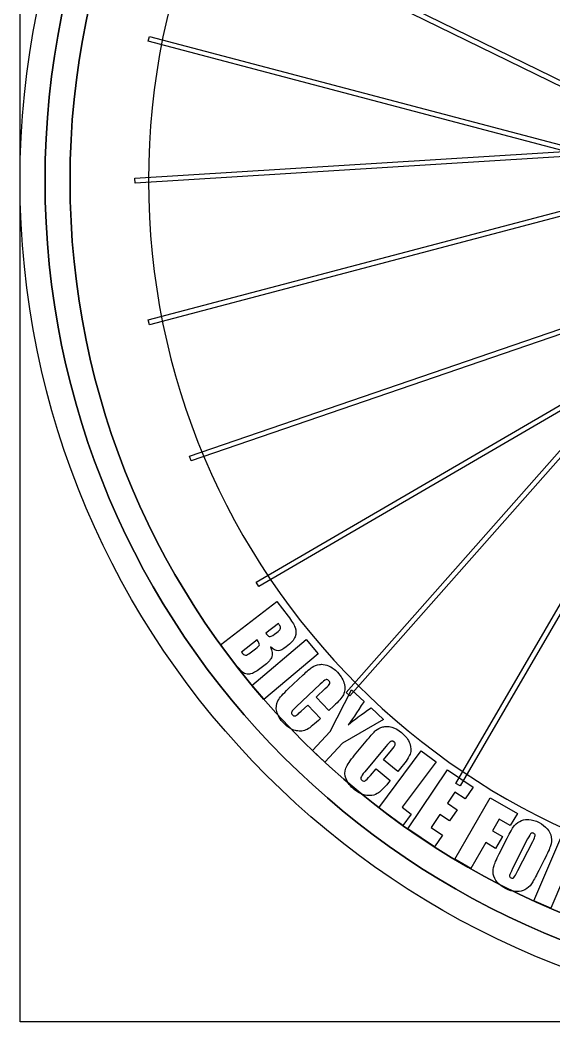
# Model space of a CAD drawing. Extents: x 3 to 470, y 9 to 287.
# Drawn here: x 3 to 63.3, y 8.7 to 121.8 of the extents above; entities that cross this region are included whole.
import ezdxf

# ---------------------------------------------------------------- set-up
doc = ezdxf.new("R2010")
doc.units = 0
doc.layers.add('Layer_1', color=7, linetype='CONTINUOUS')

msp = doc.modelspace()

# ---------------------------------------------------------------- linework, layer by layer
at = {"layer": 'Layer_1', "color": 7}
for points in [[(3.00365, 287.24209), (469.516983, 287.24209), (469.516983, 8.688756), (3.00365, 8.688756), (3.00365, 287.24209)], [(94.109048, 99.672626), (22.096282, 134.858256), (22.343878, 135.364953), (94.35656, 100.179351)], [(94.109048, 99.672626), (22.096282, 134.858256), (22.343878, 135.364953), (94.35656, 100.179351)], [(94.972238, 98.985893), (17.478827, 119.446437), (17.6228, 119.991708), (95.116154, 99.531163)], [(94.972238, 98.985893), (17.478827, 119.446437), (17.6228, 119.991708), (95.116154, 99.531163)], [(15.991585, 103.429937), (15.956762, 103.992802), (95.956786, 108.942219)], [(15.991585, 103.429937), (15.956762, 103.992802), (95.956786, 108.942219)], [(95.992089, 108.379269), (15.991585, 103.429937), (15.991585, 103.429937)], [(95.992089, 108.379269), (15.991585, 103.429937), (15.991585, 103.429937)], [(17.622771, 87.431032), (17.478827, 87.976302), (94.976073, 108.437862)], [(17.622771, 87.431032), (17.478827, 87.976302), (94.976073, 108.437862)], [(95.120525, 107.892733), (17.622771, 87.431032), (17.622771, 87.431032)], [(95.120525, 107.892733), (17.622771, 87.431032), (17.622771, 87.431032)], [(40.218182, 45.504613), (39.795568, 45.877996), (92.864356, 105.946335)], [(40.218182, 45.504613), (39.795568, 45.877996), (92.864356, 105.946335)], [(93.287308, 105.573319), (40.218182, 45.504613), (40.218182, 45.504613)], [(93.287308, 105.573319), (40.218182, 45.504613), (40.218182, 45.504613)], [(52.684533, 35.345129), (52.197207, 35.628874), (92.527517, 104.896229)], [(52.684533, 35.345129), (52.197207, 35.628874), (92.527517, 104.896229)], [(93.015125, 104.612879), (52.684533, 35.345129), (52.684533, 35.345129)], [(93.015125, 104.612879), (52.684533, 35.345129), (52.684533, 35.345129)], [(22.311706, 72.044478), (22.128454, 72.57782), (97.929126, 98.618516)], [(22.311706, 72.044478), (22.128454, 72.57782), (97.929126, 98.618516)], [(29.944444, 57.881637), (29.6607, 58.368962), (98.924558, 98.697298)], [(29.944444, 57.881637), (29.6607, 58.368962), (98.924558, 98.697298)], [(98.112377, 98.085173), (22.311706, 72.044478), (22.311706, 72.044478)], [(98.112377, 98.085173), (22.311706, 72.044478), (22.311706, 72.044478)], [(99.208359, 98.209944), (29.944444, 57.881637), (29.944444, 57.881637)], [(99.208359, 98.209944), (29.944444, 57.881637), (29.944444, 57.881637)], [(27.08867, 49.372202), (25.624494, 51.286372), (31.996919, 56.160672), (33.260334, 54.508958)], [(32.1747, 53.673064), (30.757415, 52.58898)], [(31.212766, 52.205616), (31.212766, 52.20556)], [(29.76359, 51.828738), (27.982397, 50.466295)], [(30.52654, 45.092968), (29.179042, 46.68262), (35.299049, 51.8703), (36.646547, 50.280648), (30.52654, 45.092968), (30.52654, 45.092968)], [(28.456075, 50.101682), (28.456075, 50.101682)], [(28.992181, 50.378942), (29.583581, 50.831303)], [(30.659882, 49.025353), (30.071979, 48.57567)], [(28.76968, 47.963827), (28.76968, 47.963827)], [(33.264959, 46.301794), (34.973122, 47.906729)], [(36.88794, 46.840325), (34.171543, 44.288118)], [(37.405521, 38.042014), (36.000586, 39.364868), (37.990915, 41.478699), (40.429066, 46.214722), (41.8276, 44.897902)], [(38.416349, 44.377163), (37.860871, 43.85524), (36.433943, 45.373978), (37.451764, 46.330301)], [(34.745038, 43.787145), (35.477112, 44.474978), (36.90404, 42.956241), (36.676069, 42.742058)], [(42.61666, 44.154944), (44.015194, 42.838125), (39.39585, 40.155845), (37.405521, 38.042014), (37.405521, 38.042014)], [(40.034001, 42.253915), (40.034001, 42.253915)], [(34.636903, 41.531061), (34.636903, 41.531061)], [(40.762663, 38.830144), (42.261042, 40.632541)], [(44.2922, 39.809081), (41.909428, 36.942902)], [(46.202619, 30.882644), (43.508977, 32.879007), (48.286083, 39.324603), (49.960325, 38.083774), (46.140727, 32.9301), (47.160155, 32.174594), (46.202619, 30.882644), (46.202619, 30.882644)], [(46.111262, 37.55201), (45.623992, 36.965911), (44.021511, 38.298098), (44.914335, 39.372087)], [(42.540049, 36.516059), (43.182204, 37.288511), (44.784686, 35.956295), (44.584714, 35.715748)], [(49.789537, 28.467022), (46.785166, 30.481318), (51.252952, 37.145073), (54.140222, 35.209277), (53.247144, 33.877259), (52.090764, 34.652559), (51.244324, 33.390074), (52.327505, 32.663837), (51.476158, 31.394021), (50.392977, 32.120259), (49.411587, 30.656505), (50.68504, 29.802705), (49.789537, 28.467022), (49.789537, 28.467022)], [(42.453936, 34.248583), (42.453936, 34.248583)], [(53.873649, 26.020468), (52.067728, 27.060395), (56.071338, 34.012914), (59.133344, 32.249654), (58.333061, 30.859917), (57.076949, 31.58325), (56.318455, 30.266036), (57.437107, 29.621879), (56.674214, 28.297023), (55.555533, 28.941208), (53.873649, 26.020468), (53.873649, 26.020468)], [(64.330779, 24.87985), (62.914256, 21.55161), (60.996787, 22.367739), (64.138703, 29.749808), (65.496746, 29.171802)], [(57.228169, 27.951725), (57.846779, 29.179274)], [(60.278727, 29.364696), (58.593459, 26.020468)], [(59.201524, 25.778173), (60.861019, 29.071252)], [(62.158891, 27.006229), (61.540281, 25.778681)], [(58.561879, 24.920877), (58.561879, 24.920877)], [(59.102863, 23.404931), (59.102863, 23.404931)], [(3.00365, 8.688756), (3.00365, 8.688756)]]:
    msp.add_lwpolyline(points, dxfattribs=at)
for points in [[(3.00365, 103.71137), (3.00365, 156.191267), (45.547015, 198.734661), (98.026941, 198.734661)], [(3.00365, 103.71137), (3.00365, 156.191267), (45.547015, 198.734661), (98.026941, 198.734661)], [(98.026941, 195.914979), (47.104297, 195.914979), (5.823332, 154.634013), (5.823332, 103.71137)], [(98.026941, 195.914979), (47.104297, 195.914979), (5.823332, 154.634013), (5.823332, 103.71137)], [(5.823332, 103.71137), (5.823332, 154.634013), (47.104297, 195.914979), (98.026941, 195.914979)], [(5.823332, 103.71137), (5.823332, 154.634013), (47.104297, 195.914979), (98.026941, 195.914979)], [(98.026941, 193.095296), (48.661551, 193.095296), (8.643014, 153.076759), (8.643014, 103.71137)], [(98.026941, 193.095296), (48.661551, 193.095296), (8.643014, 153.076759), (8.643014, 103.71137)], [(8.643014, 103.71137), (8.643014, 153.076759), (48.661551, 193.095296), (98.026941, 193.095296)], [(8.643014, 103.71137), (8.643014, 153.076759), (48.661551, 193.095296), (98.026941, 193.095296)], [(98.026941, 184.241494), (53.551388, 184.241494), (17.496816, 148.186923), (17.496816, 103.71137)], [(98.026941, 184.241494), (53.551388, 184.241494), (17.496816, 148.186923), (17.496816, 103.71137)], [(98.026941, 8.688079), (45.547015, 8.688079), (3.00365, 51.231444), (3.00365, 103.71137)], [(98.026941, 8.688079), (45.547015, 8.688079), (3.00365, 51.231444), (3.00365, 103.71137)], [(5.823332, 103.71137), (5.823332, 52.788727), (47.104297, 11.507761), (98.026941, 11.507761)], [(5.823332, 103.71137), (5.823332, 52.788727), (47.104297, 11.507761), (98.026941, 11.507761)], [(98.026941, 11.507761), (47.104297, 11.507761), (5.823332, 52.788727), (5.823332, 103.71137)], [(98.026941, 11.507761), (47.104297, 11.507761), (5.823332, 52.788727), (5.823332, 103.71137)], [(8.643014, 103.71137), (8.643014, 54.345981), (48.661551, 14.327443), (98.026941, 14.327443)], [(8.643014, 103.71137), (8.643014, 54.345981), (48.661551, 14.327443), (98.026941, 14.327443)], [(98.026941, 14.327443), (48.661551, 14.327443), (8.643014, 54.345981), (8.643014, 103.71137)], [(98.026941, 14.327443), (48.661551, 14.327443), (8.643014, 54.345981), (8.643014, 103.71137)], [(17.496816, 103.71137), (17.496816, 59.235817), (53.551388, 23.181246), (98.026941, 23.181246)], [(17.496816, 103.71137), (17.496816, 59.235817), (53.551388, 23.181246), (98.026941, 23.181246)], [(33.260334, 54.508958), (33.660052, 53.986377), (33.922725, 53.559581), (34.048351, 53.228569)], [(32.403348, 53.301599), (32.378836, 53.377147), (32.30262, 53.500969), (32.1747, 53.673064)], [(32.360884, 53.04168), (32.413706, 53.139411), (32.427861, 53.22605), (32.403348, 53.301599)], [(34.048351, 53.228569), (34.173958, 52.897538), (34.175443, 52.554768), (34.052806, 52.200259)], [(30.757415, 52.58898), (30.815068, 52.518451), (30.858172, 52.46452), (30.886726, 52.427187)], [(30.886726, 52.427187), (30.99972, 52.279473), (31.1084, 52.205616), (31.212766, 52.205616)], [(31.212766, 52.20556), (31.2238, 52.20556), (31.234778, 52.206406), (31.2457, 52.208098)], [(31.2457, 52.208098), (31.360085, 52.225335), (31.606243, 52.378491), (31.984174, 52.667565)], [(31.984174, 52.667565), (32.182473, 52.819245), (32.308043, 52.94395), (32.360884, 53.04168)], [(34.052806, 52.200259), (33.93015, 51.845731), (33.593536, 51.457902), (33.042965, 51.036774)], [(29.583581, 50.831303), (29.856546, 51.040073), (30.000331, 51.195343), (30.014936, 51.297115)], [(30.014936, 51.297115), (30.029524, 51.398887), (29.945741, 51.576094), (29.76359, 51.828738)], [(32.128739, 50.614836), (31.892544, 50.619066), (31.60363, 50.762315), (31.261997, 51.044584)], [(31.261997, 51.044584), (31.468323, 50.595954), (31.523372, 50.226669), (31.427146, 49.936731)], [(33.042965, 51.036774), (32.675128, 50.755426), (32.373845, 50.614752), (32.139116, 50.614752)], [(27.982397, 50.466295), (28.167838, 50.238352), (28.31776, 50.117285), (28.432164, 50.103092)], [(28.432164, 50.103092), (28.439815, 50.102152), (28.447785, 50.101682), (28.456075, 50.101682)], [(28.456075, 50.101682), (28.571832, 50.101682), (28.750535, 50.194102), (28.992181, 50.378942)], [(31.427146, 49.936731), (31.330901, 49.646774), (31.075146, 49.342981), (30.659882, 49.025353)], [(32.139116, 50.614752), (32.135657, 50.614752), (32.132198, 50.61478), (32.128739, 50.614836)], [(28.215528, 48.134672), (27.974633, 48.29248), (27.599014, 48.70499), (27.08867, 49.372202)], [(34.973122, 47.906729), (35.394815, 48.302951), (35.724661, 48.585661), (35.962661, 48.754861)], [(35.962661, 48.754861), (36.200661, 48.924061), (36.484425, 49.028464), (36.813952, 49.068071)], [(36.813952, 49.068071), (36.883504, 49.076436), (36.953516, 49.080619), (37.02399, 49.080619)], [(37.02399, 49.080619), (37.287517, 49.080619), (37.557633, 49.022205), (37.834338, 48.905376)], [(37.834338, 48.905376), (38.18505, 48.757305), (38.515263, 48.51845), (38.824977, 48.18881)], [(28.76968, 47.963827), (28.574107, 47.963827), (28.38939, 48.020776), (28.215528, 48.134672)], [(29.000725, 47.989233), (28.922093, 47.972296), (28.845078, 47.963827), (28.76968, 47.963827)], [(30.071979, 48.57567), (29.640379, 48.245542), (29.283295, 48.050063), (29.000725, 47.989233)], [(38.824977, 48.18881), (39.247328, 47.739277), (39.508581, 47.287498), (39.608736, 46.833473)], [(37.511033, 47.332078), (37.391028, 47.281793), (37.18333, 47.117876), (36.88794, 46.840325)], [(37.451764, 46.330301), (37.749315, 46.609863), (37.918891, 46.800427), (37.960491, 46.901992)], [(37.613388, 47.353564), (37.579326, 47.353564), (37.545208, 47.346402), (37.511033, 47.332078)], [(37.869048, 47.218078), (37.784176, 47.308402), (37.698956, 47.353564), (37.613388, 47.353564)], [(37.960491, 46.901992), (38.002091, 47.003538), (37.97161, 47.1089), (37.869048, 47.218078)], [(39.608736, 46.833473), (39.708872, 46.379448), (39.672169, 45.985275), (39.498627, 45.650955)], [(32.11013, 44.950771), (32.306342, 45.312443), (32.691285, 45.762784), (33.264959, 46.301794)], [(39.498627, 45.650955), (39.325104, 45.316616), (38.964345, 44.892019), (38.416349, 44.377163)], [(31.980678, 43.747021), (31.870786, 44.18785), (31.913936, 44.5891), (32.11013, 44.950771)], [(34.171543, 44.288118), (33.886849, 44.020624), (33.716747, 43.829562), (33.661237, 43.714933)], [(41.8276, 44.897902), (40.974534, 43.554888), (40.376667, 42.673558), (40.034001, 42.253915)], [(40.034001, 42.253915), (40.703318, 42.797681), (41.564204, 43.431357), (42.61666, 44.154944)], [(32.773037, 42.417935), (32.354709, 42.863182), (32.090589, 43.306211), (31.980678, 43.747021)], [(33.661237, 43.714933), (33.605708, 43.600303), (33.633256, 43.484123), (33.743882, 43.366392)], [(33.743882, 43.366392), (33.819656, 43.28573), (33.898786, 43.245399), (33.981271, 43.245399)], [(33.981271, 43.245399), (34.014825, 43.245399), (34.048934, 43.252073), (34.083597, 43.265419)], [(34.083597, 43.265419), (34.203471, 43.311549), (34.423951, 43.485458), (34.745038, 43.787145)], [(34.075476, 41.604373), (33.60942, 41.718645), (33.175274, 41.989833), (32.773037, 42.417935)], [(36.676069, 42.742058), (36.072432, 42.174888), (35.604599, 41.814918), (35.272572, 41.662148)], [(43.139035, 41.595632), (43.354477, 41.792765), (43.623296, 41.931193), (43.945492, 42.010914)], [(43.945492, 42.010914), (44.085367, 42.045521), (44.229387, 42.062825), (44.377552, 42.062825)], [(44.377552, 42.062825), (44.5707, 42.062825), (44.770888, 42.033425), (44.978116, 41.974625)], [(44.978116, 41.974625), (45.344336, 41.870692), (45.701364, 41.67415), (46.0492, 41.385001)], [(34.636903, 41.531061), (34.462026, 41.531061), (34.274884, 41.555498), (34.075476, 41.604373)], [(35.272572, 41.662148), (35.08262, 41.574757), (34.87073, 41.531061), (34.636903, 41.531061)], [(42.261042, 40.632541), (42.630928, 41.077487), (42.923592, 41.398517), (43.139035, 41.595632)], [(46.0492, 41.385001), (46.523509, 40.990678), (46.838204, 40.574361), (46.993286, 40.136051)], [(44.850272, 40.373553), (44.737334, 40.308926), (44.55131, 40.120769), (44.2922, 39.809081)], [(44.979216, 40.409278), (44.934853, 40.409278), (44.891871, 40.39737), (44.850272, 40.373553)], [(44.914335, 39.372087), (45.175343, 39.68603), (45.320266, 39.895946), (45.349101, 40.001834)], [(45.219565, 40.30433), (45.135388, 40.374296), (45.055272, 40.409278), (44.979216, 40.409278)], [(45.349101, 40.001834), (45.377919, 40.107742), (45.33474, 40.208573), (45.219565, 40.30433)], [(46.993286, 40.136051), (47.148369, 39.697741), (47.160306, 39.302046), (47.029096, 38.948965)], [(39.782316, 37.347667), (39.932661, 37.730674), (40.259444, 38.224833), (40.762663, 38.830144)], [(47.029096, 38.948965), (46.897887, 38.595866), (46.591942, 38.130214), (46.111262, 37.55201)], [(39.80149, 36.13715), (39.638343, 36.561155), (39.631951, 36.964661), (39.782316, 37.347667)], [(41.473279, 36.311434), (41.432243, 36.190865), (41.473834, 36.078942), (41.59805, 35.975667)], [(41.909428, 36.942902), (41.659698, 36.642512), (41.514315, 36.432023), (41.473279, 36.311434)], [(41.947606, 35.91713), (42.06092, 35.977622), (42.258401, 36.177264), (42.540049, 36.516059)], [(40.750905, 34.915297), (40.281108, 35.305842), (39.964636, 35.713126), (39.80149, 36.13715)], [(41.59805, 35.975667), (41.672508, 35.913784), (41.745726, 35.882843), (41.817703, 35.882843)], [(41.817703, 35.882843), (41.861465, 35.882843), (41.904766, 35.894272), (41.947606, 35.91713)], [(44.584714, 35.715748), (44.055215, 35.07882), (43.635073, 34.664185), (43.324288, 34.471845)], [(42.14332, 34.267644), (41.666775, 34.323868), (41.202637, 34.539753), (40.750905, 34.915297)], [(42.453936, 34.248583), (42.354646, 34.248583), (42.251107, 34.254937), (42.14332, 34.267644)], [(43.324288, 34.471845), (43.083806, 34.323004), (42.793689, 34.248583), (42.453936, 34.248583)], [(57.846779, 29.179274), (58.208939, 29.897954), (58.48242, 30.398213), (58.667222, 30.68005)], [(58.667222, 30.68005), (58.852005, 30.961867), (59.09603, 31.181774), (59.399296, 31.339771)], [(59.399296, 31.339771), (59.669158, 31.480341), (59.966099, 31.550626), (60.290118, 31.550626)], [(60.290118, 31.550626), (60.330233, 31.550626), (60.370761, 31.549555), (60.411703, 31.547412)], [(60.411703, 31.547412), (60.783375, 31.527843), (61.171175, 31.416287), (61.575104, 31.212744)], [(61.575104, 31.212744), (61.958054, 31.019746), (62.270597, 30.783306), (62.512733, 30.503425)], [(60.691528, 29.992921), (60.602708, 29.943953), (60.465108, 29.734544), (60.278727, 29.364696)], [(60.827944, 30.02969), (60.781438, 30.02969), (60.735966, 30.017434), (60.691528, 29.992921)], [(60.970338, 29.993034), (60.92184, 30.017471), (60.874375, 30.02969), (60.827944, 30.02969)], [(60.861019, 29.071252), (61.030219, 29.407001), (61.119584, 29.630028), (61.129115, 29.740334)], [(61.129115, 29.740334), (61.138664, 29.85064), (61.085739, 29.934873), (60.970338, 29.993034)], [(62.512733, 30.503425), (62.754849, 30.223524), (62.905909, 29.911414), (62.965912, 29.567093)], [(62.965912, 29.567093), (63.025915, 29.222753), (62.999269, 28.894119), (62.885974, 28.581191)], [(62.885974, 28.581191), (62.772679, 28.268263), (62.530318, 27.743275), (62.158891, 27.006229)], [(56.501086, 26.376763), (56.614381, 26.689692), (56.856742, 27.214679), (57.228169, 27.951725)], [(56.420161, 25.388916), (56.360835, 25.734552), (56.38781, 26.063835), (56.501086, 26.376763)], [(56.87334, 24.452556), (56.630565, 24.73114), (56.479506, 25.04326), (56.420161, 25.388916)], [(58.255971, 25.223541), (58.241177, 25.109307), (58.295419, 25.021126), (58.418695, 24.958999)], [(58.593459, 26.020468), (58.38328, 25.603418), (58.270784, 25.337776), (58.255971, 25.223541)], [(58.418695, 24.958999), (58.46913, 24.933584), (58.516858, 24.920877), (58.561879, 24.920877)], [(58.561879, 24.920877), (58.629269, 24.920877), (58.690616, 24.949337), (58.745919, 25.006257)], [(58.745919, 25.006257), (58.83816, 25.101186), (58.990029, 25.358491), (59.201524, 25.778173)], [(61.540281, 25.778681), (61.176786, 25.057387), (60.902647, 24.555822), (60.717864, 24.273985)], [(57.811956, 23.74521), (57.429005, 23.938208), (57.116134, 24.17399), (56.87334, 24.452556)], [(60.717864, 24.273985), (60.533081, 23.992149), (60.289056, 23.772242), (59.98579, 23.614264)], [(58.97437, 23.408568), (58.603356, 23.429453), (58.215885, 23.541667), (57.811956, 23.74521)], [(59.102863, 23.404931), (59.060492, 23.404931), (59.017661, 23.406144), (58.97437, 23.408568)], [(59.98579, 23.614264), (59.717901, 23.474709), (59.423592, 23.404931), (59.102863, 23.404931)]]:
    msp.add_open_spline(points, degree=3, dxfattribs=at)

doc.saveas('drawing.dxf')
